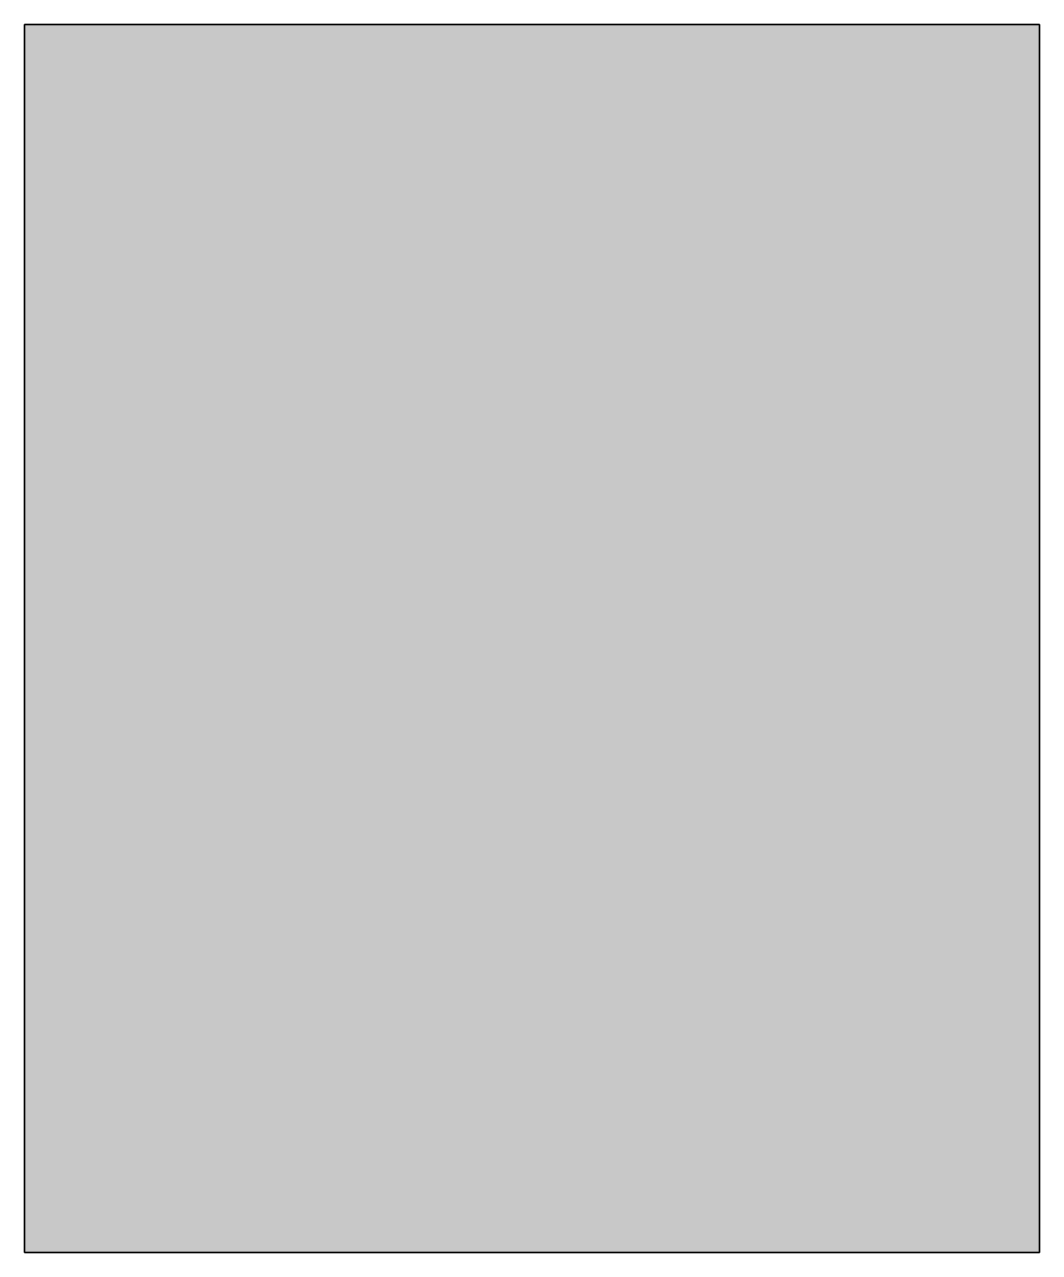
# Model space of a CAD drawing. Header units: inches. Extents: x 71.2 to 118.8, y -124.2 to -66.5.
import ezdxf

# ---------------------------------------------------------------- set-up
doc = ezdxf.new("R2010")
doc.units = ezdxf.units.IN
doc.header["$MEASUREMENT"] = 0
doc.layers.add('レイヤー 1', color=7, linetype='Continuous')

msp = doc.modelspace()

# ---------------------------------------------------------------- hatches: boundary and pattern name
at = {"layer": 'レイヤー 1', "true_color": 0xf29f7d}
h = msp.add_hatch(color=21, dxfattribs=at)
h.dxf.hatch_style = 2
h.paths.add_polyline_path([(118.846, -124.23), (71.154, -124.23), (71.154, -66.539), (118.846, -66.539)])

# ---------------------------------------------------------------- linework, layer by layer
at = {"layer": 'レイヤー 1', "color": 41, "lineweight": 35, "true_color": 0xe9eb83}
msp.add_lwpolyline([(118.846, -124.23), (71.154, -124.23), (71.154, -66.539), (118.846, -66.539), (118.846, -124.23)], dxfattribs=at)

doc.saveas('drawing.dxf')
